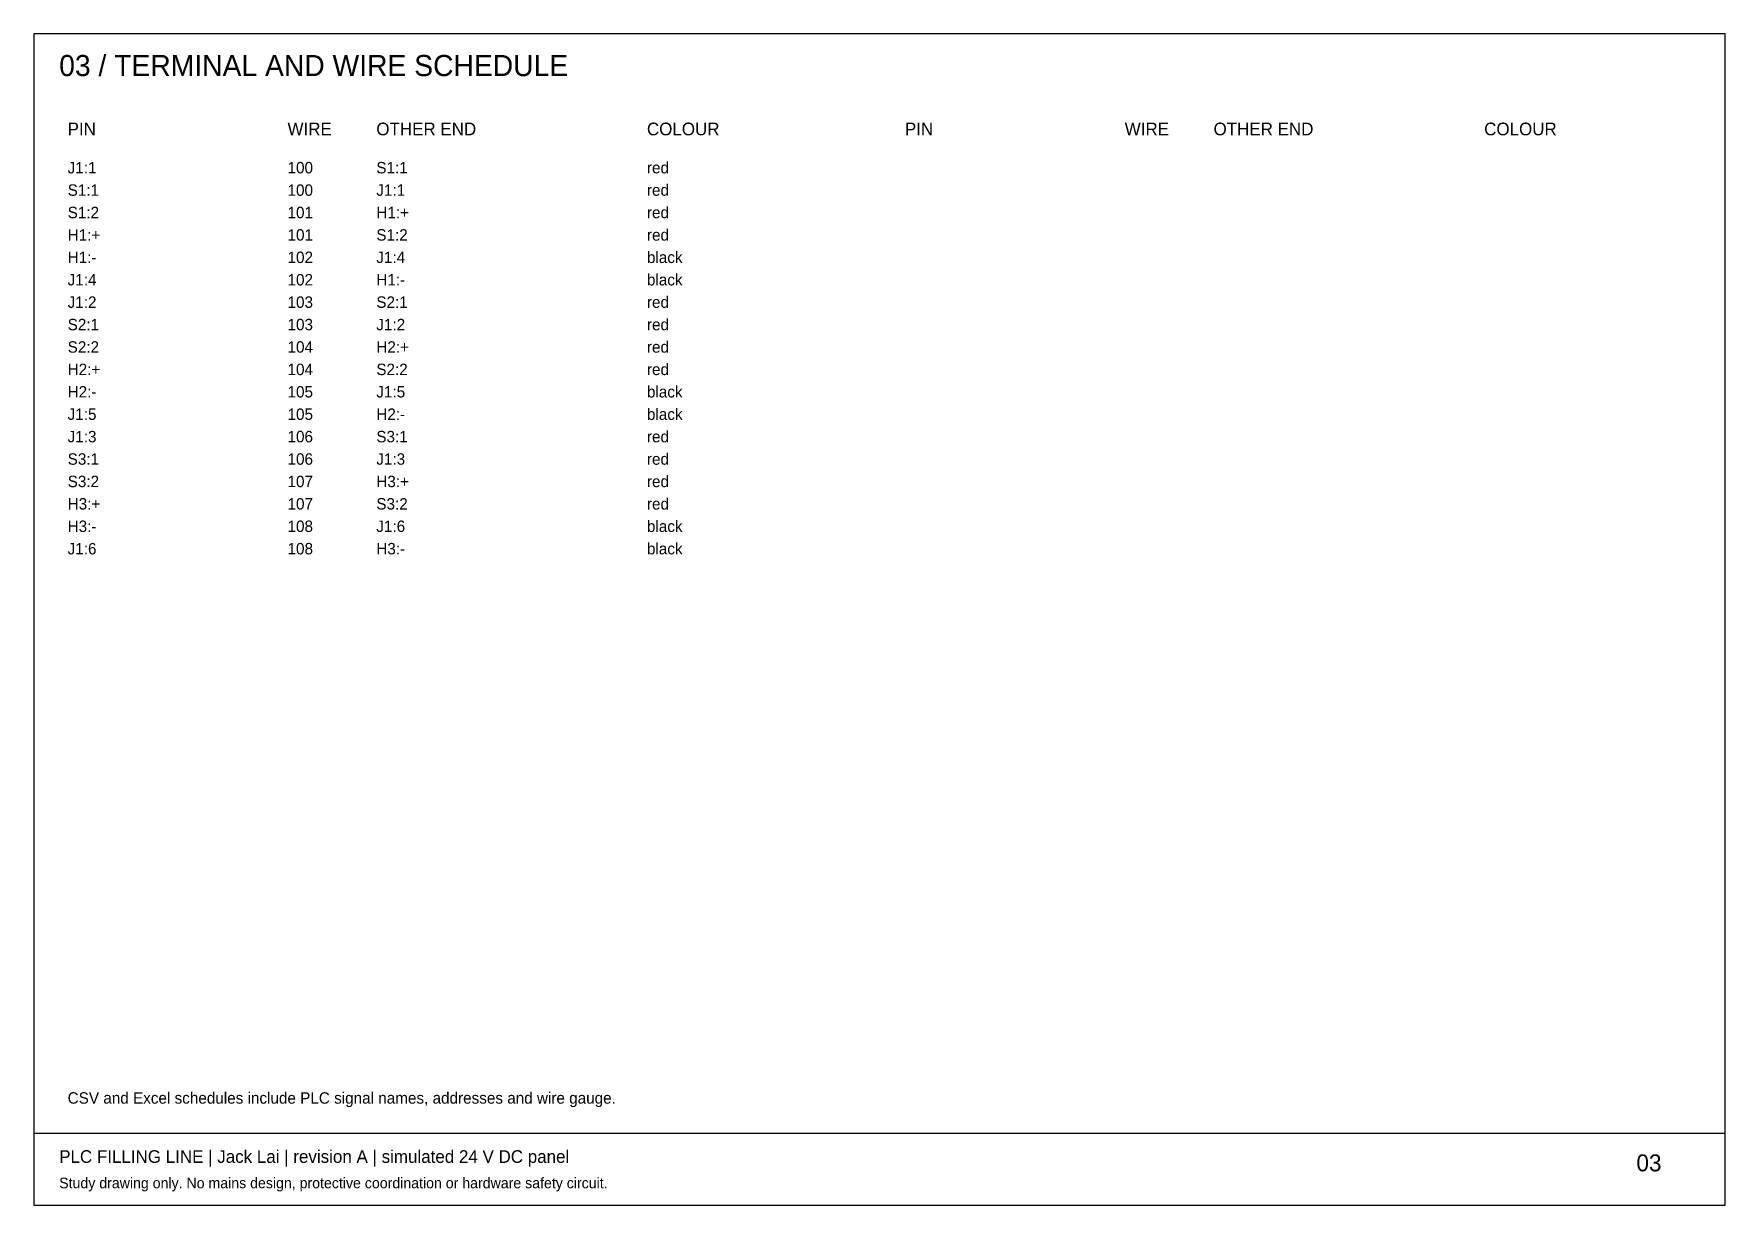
# Model space of a CAD drawing. Header units: millimetres. Extents: x 10 to 2170, y 10 to 287.
# Drawn here: x 890 to 1290, y 10 to 287 of the extents above; entities that cross this region are included whole.
import ezdxf

# ---------------------------------------------------------------- set-up
doc = ezdxf.new("R2010")
doc.units = ezdxf.units.MM
doc.layers.add('SHEET_3', color=7, linetype='Continuous')

msp = doc.modelspace()

# ---------------------------------------------------------------- linework, layer by layer
at = {"layer": 'SHEET_3'}
msp.add_line((890, 27), (1290, 27), dxfattribs=at)
msp.add_lwpolyline([(890, 10), (1290, 10), (1290, 287), (890, 287)], close=True, dxfattribs=at)

# ---------------------------------------------------------------- texts
for s, height, p in [('03 / TERMINAL AND WIRE SCHEDULE', 5, (896, 277)), ('PIN', 3, (898, 263)), ('WIRE', 3, (950, 263)), ('OTHER END', 3, (971, 263)), ('COLOUR', 3, (1035, 263)), ('PIN', 3, (1096, 263)), ('WIRE', 3, (1148, 263)), ('OTHER END', 3, (1169, 263)), ('COLOUR', 3, (1233, 263)), ('J1:1', 2.7, (898, 254)), ('100', 2.7, (950, 254)), ('S1:1', 2.7, (971, 254)), ('red', 2.7, (1035, 254)), ('S1:1', 2.7, (898, 248.7)), ('100', 2.7, (950, 248.7)), ('J1:1', 2.7, (971, 248.7)), ('red', 2.7, (1035, 248.7)), ('S1:2', 2.7, (898, 243.4)), ('101', 2.7, (950, 243.4)), ('H1:+', 2.7, (971, 243.4)), ('red', 2.7, (1035, 243.4)), ('H1:+', 2.7, (898, 238.1)), ('101', 2.7, (950, 238.1)), ('S1:2', 2.7, (971, 238.1)), ('red', 2.7, (1035, 238.1)), ('H1:-', 2.7, (898, 232.8)), ('102', 2.7, (950, 232.8)), ('J1:4', 2.7, (971, 232.8)), ('black', 2.7, (1035, 232.8)), ('J1:4', 2.7, (898, 227.5)), ('102', 2.7, (950, 227.5)), ('H1:-', 2.7, (971, 227.5)), ('black', 2.7, (1035, 227.5)), ('J1:2', 2.7, (898, 222.2)), ('103', 2.7, (950, 222.2)), ('S2:1', 2.7, (971, 222.2)), ('red', 2.7, (1035, 222.2)), ('S2:1', 2.7, (898, 216.9)), ('103', 2.7, (950, 216.9)), ('J1:2', 2.7, (971, 216.9)), ('red', 2.7, (1035, 216.9)), ('S2:2', 2.7, (898, 211.6)), ('104', 2.7, (950, 211.6)), ('H2:+', 2.7, (971, 211.6)), ('red', 2.7, (1035, 211.6)), ('H2:+', 2.7, (898, 206.3)), ('104', 2.7, (950, 206.3)), ('S2:2', 2.7, (971, 206.3)), ('red', 2.7, (1035, 206.3)), ('H2:-', 2.7, (898, 201)), ('105', 2.7, (950, 201)), ('J1:5', 2.7, (971, 201)), ('black', 2.7, (1035, 201)), ('J1:5', 2.7, (898, 195.7)), ('105', 2.7, (950, 195.7)), ('H2:-', 2.7, (971, 195.7)), ('black', 2.7, (1035, 195.7)), ('J1:3', 2.7, (898, 190.4)), ('106', 2.7, (950, 190.4)), ('S3:1', 2.7, (971, 190.4)), ('red', 2.7, (1035, 190.4)), ('S3:1', 2.7, (898, 185.1)), ('106', 2.7, (950, 185.1)), ('J1:3', 2.7, (971, 185.1)), ('red', 2.7, (1035, 185.1)), ('S3:2', 2.7, (898, 179.8)), ('107', 2.7, (950, 179.8)), ('H3:+', 2.7, (971, 179.8)), ('red', 2.7, (1035, 179.8)), ('H3:+', 2.7, (898, 174.5)), ('107', 2.7, (950, 174.5)), ('S3:2', 2.7, (971, 174.5)), ('red', 2.7, (1035, 174.5)), ('black', 2.7, (1035, 169.2)), ('H3:-', 2.7, (898, 169.2)), ('108', 2.7, (950, 169.2)), ('J1:6', 2.7, (971, 169.2)), ('J1:6', 2.7, (898, 163.9)), ('108', 2.7, (950, 163.9)), ('H3:-', 2.7, (971, 163.9)), ('black', 2.7, (1035, 163.9)), ('CSV and Excel schedules include PLC signal names, addresses and wire gauge.', 2.7, (898, 34)), ('PLC FILLING LINE | Jack Lai | revision A | simulated 24 V DC panel', 3, (896, 20)), ('03', 4, (1269, 18)), ('Study drawing only. No mains design, protective coordination or hardware safety circuit.', 2.5, (896, 14))]:
    msp.add_text(s, height=height, dxfattribs=at).set_placement(p)

doc.saveas('drawing.dxf')
